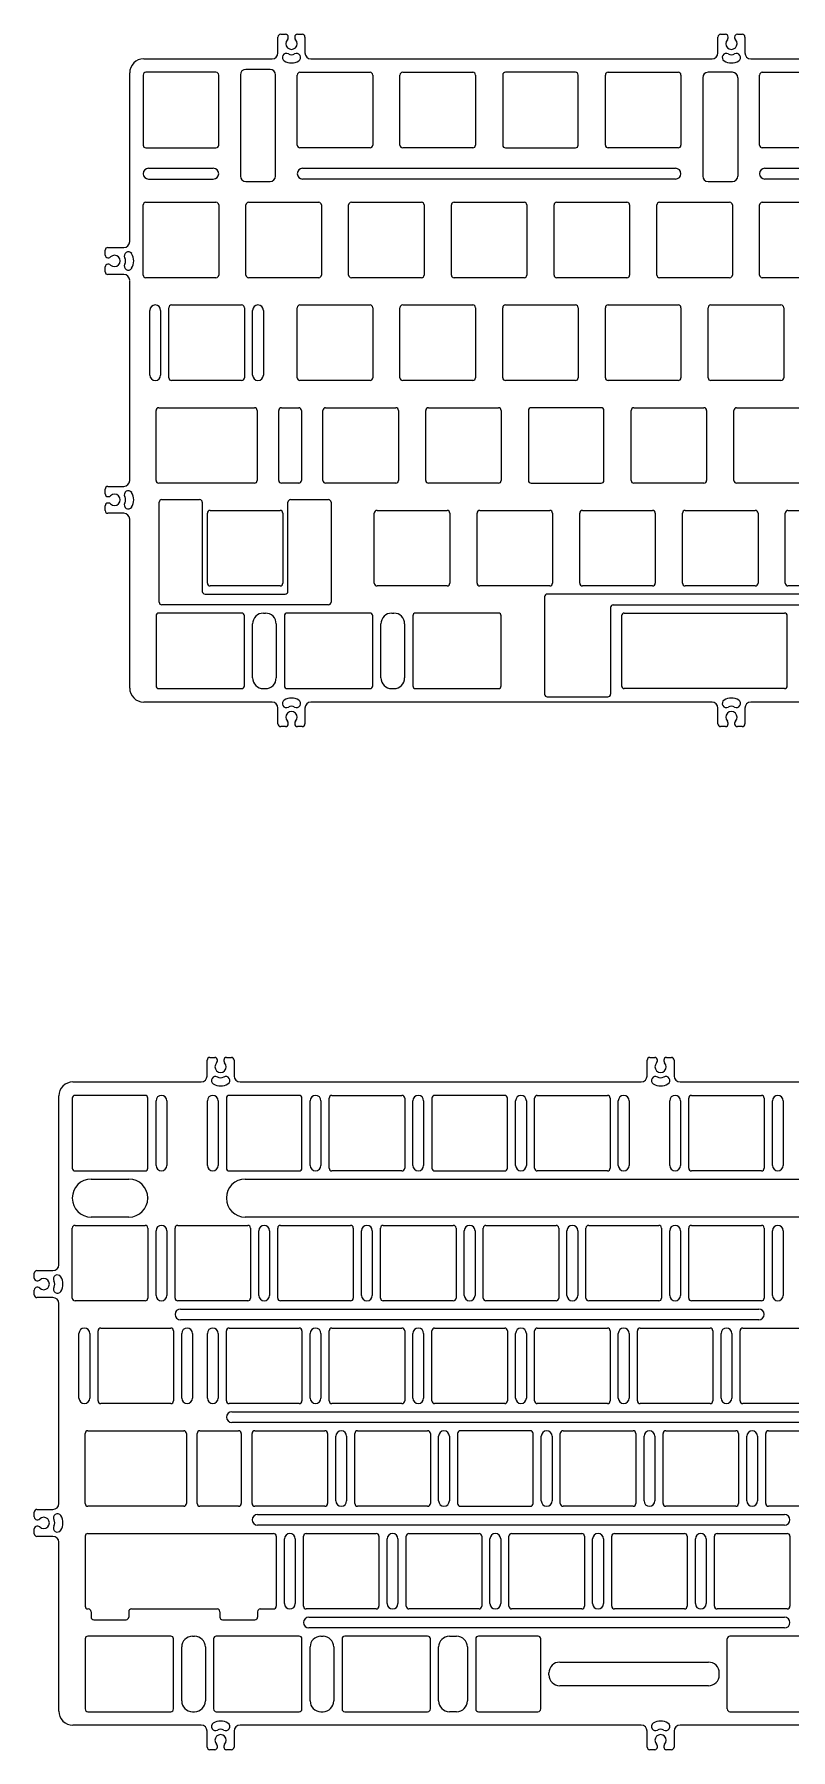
# Model space of a CAD drawing. Header units: millimetres. Extents: x 11762 to 12430, y -85 to 233.
# Drawn here: x 11761.9 to 11902.2, y -85.2 to 232.9 of the extents above; entities that cross this region are included whole.
import ezdxf

# ---------------------------------------------------------------- set-up
doc = ezdxf.new("R2010")
doc.units = ezdxf.units.MM
doc.layers.add('标注', color=3, linetype='Continuous', lineweight=9)

# ---------------------------------------------------------------- blocks, each defined once
blk = doc.blocks.new('zsjrkk')
at = {"color": 7}
for p, q in [((45276.96, -5379.82), (45311.39, -5379.82)), ((45276.46, -5380.32), (45276.46, -5393.32)), ((45311.89, -5380.32), (45311.89, -5393.32)), ((45276.96, -5393.82), (45277.05, -5393.82)), ((45277.55, -5394.32), (45277.55, -5395.32)), ((45284.55, -5394.32), (45284.55, -5395.32)), ((45285.05, -5393.82), (45300.93, -5393.82)), ((45301.43, -5394.32), (45301.43, -5395.32)), ((45308.43, -5394.32), (45308.43, -5395.32)), ((45308.93, -5393.82), (45311.39, -5393.82)), ((45278.05, -5395.82), (45284.05, -5395.82)), ((45301.93, -5395.82), (45307.93, -5395.82))]:
    blk.add_line(p, q, dxfattribs=at)
for centre, start, end in [((45276.96, -5380.32), 90, 180), ((45311.39, -5380.32), 0, 90), ((45276.96, -5393.32), 180, 270), ((45277.05, -5394.32), 0, 90), ((45278.05, -5395.32), 180, 270), ((45284.05, -5395.32), 270, 0), ((45285.05, -5394.32), 90, 180), ((45300.93, -5394.32), 0, 90), ((45301.93, -5395.32), 180, 270), ((45307.93, -5395.32), 270, 0), ((45308.93, -5394.32), 90, 180), ((45311.39, -5393.32), 270, 0)]:
    blk.add_arc(centre, 0.5, start, end, dxfattribs=at)

msp = doc.modelspace()

# ---------------------------------------------------------------- linework, layer by layer
at = {"color": 7, "linetype": 'Continuous'}
for p, q in [((11807.09, 229.47), (11807.09, 232.42)), ((11807.59, 232.92), (11808.49, 232.92)), ((11808.99, 232.26), (11808.99, 232.42)), ((11810.19, 232.42), (11810.19, 232.26)), ((11810.69, 232.92), (11811.59, 232.92)), ((11812.09, 232.42), (11812.09, 229.47)), ((11888.67, 229.47), (11888.67, 232.42)), ((11889.17, 232.92), (11890.07, 232.92)), ((11890.57, 232.26), (11890.57, 232.42)), ((11891.77, 232.42), (11891.77, 232.26)), ((11892.27, 232.92), (11893.17, 232.92)), ((11893.67, 232.42), (11893.67, 229.47)), ((11782.19, 228.37), (11805.99, 228.37)), ((11813.19, 228.37), (11887.57, 228.37)), ((11894.77, 228.37), (11969.15, 228.37)), ((11779.59, 194.46), (11779.59, 225.77)), ((11782.09, 225.37), (11782.09, 212.37)), ((11795.59, 225.87), (11782.59, 225.87)), ((11796.09, 212.37), (11796.09, 225.37)), ((11810.66, 212.37), (11810.66, 225.37)), ((11811.16, 225.87), (11824.16, 225.87)), ((11824.66, 225.37), (11824.66, 212.37)), ((11829.71, 212.37), (11829.71, 225.37)), ((11830.21, 225.87), (11843.21, 225.87)), ((11843.71, 225.37), (11843.71, 212.37)), ((11848.76, 225.37), (11848.76, 212.37)), ((11862.26, 225.87), (11849.26, 225.87)), ((11862.76, 212.37), (11862.76, 225.37)), ((11867.81, 212.37), (11867.81, 225.37)), ((11868.31, 225.87), (11881.31, 225.87)), ((11881.81, 225.37), (11881.81, 212.37)), ((11896.39, 212.37), (11896.39, 225.37)), ((11896.89, 225.87), (11909.89, 225.87)), ((11782.59, 211.87), (11795.59, 211.87)), ((11824.16, 211.87), (11811.16, 211.87)), ((11843.21, 211.87), (11830.21, 211.87)), ((11849.26, 211.87), (11862.26, 211.87)), ((11881.31, 211.87), (11868.31, 211.87)), ((11909.89, 211.87), (11896.89, 211.87)), ((11782.09, 188.27), (11782.09, 201.27)), ((11782.59, 201.77), (11795.59, 201.77)), ((11796.09, 201.27), (11796.09, 188.27)), ((11801.14, 188.27), (11801.14, 201.27)), ((11801.64, 201.77), (11814.64, 201.77)), ((11815.14, 201.27), (11815.14, 188.27)), ((11820.19, 188.27), (11820.19, 201.27)), ((11820.69, 201.77), (11833.69, 201.77)), ((11834.19, 201.27), (11834.19, 188.27)), ((11839.24, 188.27), (11839.24, 201.27)), ((11839.74, 201.77), (11852.74, 201.77)), ((11853.24, 201.27), (11853.24, 188.27)), ((11858.29, 188.27), (11858.29, 201.27)), ((11858.79, 201.77), (11871.79, 201.77)), ((11872.29, 201.27), (11872.29, 188.27)), ((11877.34, 188.27), (11877.34, 201.27)), ((11877.84, 201.77), (11890.84, 201.77)), ((11891.34, 201.27), (11891.34, 188.27)), ((11896.39, 188.27), (11896.39, 201.27)), ((11896.89, 201.77), (11909.89, 201.77)), ((11775.04, 191.98), (11775.04, 192.88)), ((11775.54, 193.38), (11778.49, 193.38)), ((11775.54, 191.48), (11775.7, 191.48)), ((11775.04, 188.88), (11775.04, 189.78)), ((11775.7, 190.28), (11775.54, 190.28)), ((11778.49, 188.38), (11775.54, 188.38)), ((11795.59, 187.77), (11782.59, 187.77)), ((11814.64, 187.77), (11801.64, 187.77)), ((11833.69, 187.77), (11820.69, 187.77)), ((11852.74, 187.77), (11839.74, 187.77)), ((11871.79, 187.77), (11858.79, 187.77)), ((11890.84, 187.77), (11877.84, 187.77)), ((11909.89, 187.77), (11896.89, 187.77)), ((11779.59, 150.16), (11779.59, 187.29)), ((11786.85, 169.22), (11786.85, 182.22)), ((11787.35, 182.72), (11800.35, 182.72)), ((11800.85, 182.22), (11800.85, 169.22)), ((11810.66, 169.22), (11810.66, 182.22)), ((11811.16, 182.72), (11824.16, 182.72)), ((11824.66, 182.22), (11824.66, 169.22)), ((11829.71, 169.22), (11829.71, 182.22)), ((11830.21, 182.72), (11843.21, 182.72)), ((11843.71, 182.22), (11843.71, 169.22)), ((11848.76, 169.22), (11848.76, 182.22)), ((11849.26, 182.72), (11862.26, 182.72)), ((11862.76, 182.22), (11862.76, 169.22)), ((11867.81, 169.22), (11867.81, 182.22)), ((11868.31, 182.72), (11881.31, 182.72)), ((11881.81, 182.22), (11881.81, 169.22)), ((11886.86, 169.22), (11886.86, 182.22)), ((11887.36, 182.72), (11900.36, 182.72)), ((11900.86, 182.22), (11900.86, 169.22)), ((11800.35, 168.72), (11787.35, 168.72)), ((11824.16, 168.72), (11811.16, 168.72)), ((11843.21, 168.72), (11830.21, 168.72)), ((11862.26, 168.72), (11849.26, 168.72)), ((11881.31, 168.72), (11868.31, 168.72)), ((11900.36, 168.72), (11887.36, 168.72)), ((11784.47, 150.17), (11784.47, 163.17)), ((11784.97, 163.67), (11802.73, 163.67)), ((11803.23, 163.17), (11803.23, 150.17)), ((11807.23, 150.17), (11807.23, 163.17)), ((11807.73, 163.67), (11810.93, 163.67)), ((11811.43, 163.17), (11811.43, 150.17)), ((11815.43, 150.17), (11815.43, 163.17)), ((11815.93, 163.67), (11828.93, 163.67)), ((11829.43, 163.17), (11829.43, 150.17)), ((11834.48, 150.17), (11834.48, 163.17)), ((11834.98, 163.67), (11847.98, 163.67)), ((11848.48, 163.17), (11848.48, 150.17)), ((11853.53, 163.17), (11853.53, 150.17)), ((11867.03, 163.67), (11854.03, 163.67)), ((11867.53, 150.17), (11867.53, 163.17)), ((11872.58, 150.17), (11872.58, 163.17)), ((11873.08, 163.67), (11886.08, 163.67)), ((11886.58, 163.17), (11886.58, 150.17)), ((11891.63, 150.17), (11891.63, 163.17)), ((11892.13, 163.67), (11905.13, 163.67)), ((11802.73, 149.67), (11784.97, 149.67)), ((11810.93, 149.67), (11807.73, 149.67)), ((11828.93, 149.67), (11815.93, 149.67)), ((11847.98, 149.67), (11834.98, 149.67)), ((11854.03, 149.67), (11867.03, 149.67)), ((11886.08, 149.67), (11873.08, 149.67)), ((11905.13, 149.67), (11892.13, 149.67)), ((11775.04, 147.68), (11775.04, 148.58)), ((11775.54, 149.08), (11778.49, 149.08)), ((11775.54, 147.18), (11775.7, 147.18)), ((11775.04, 144.58), (11775.04, 145.48)), ((11775.7, 145.98), (11775.54, 145.98)), ((11778.49, 144.08), (11775.54, 144.08)), ((11824.95, 131.12), (11824.95, 144.12)), ((11825.45, 144.62), (11838.45, 144.62)), ((11838.95, 144.12), (11838.95, 131.12)), ((11844, 131.12), (11844, 144.12)), ((11844.5, 144.62), (11857.5, 144.62)), ((11858, 144.12), (11858, 131.12)), ((11863.05, 131.12), (11863.05, 144.12)), ((11863.55, 144.62), (11876.55, 144.62)), ((11877.05, 144.12), (11877.05, 131.12)), ((11882.1, 131.12), (11882.1, 144.12)), ((11882.6, 144.62), (11895.6, 144.62)), ((11896.1, 144.12), (11896.1, 131.12)), ((11901.15, 131.12), (11901.15, 144.12)), ((11901.65, 144.62), (11914.65, 144.62)), ((11779.59, 111.67), (11779.59, 142.99)), ((11838.45, 130.62), (11825.45, 130.62)), ((11857.5, 130.62), (11844.5, 130.62)), ((11876.55, 130.62), (11863.55, 130.62)), ((11895.6, 130.62), (11882.6, 130.62)), ((11914.65, 130.62), (11901.65, 130.62)), ((11784.47, 125.07), (11784.47, 112.07)), ((11800.35, 125.57), (11784.97, 125.57)), ((11800.85, 112.07), (11800.85, 125.07)), ((11808.28, 125.07), (11808.28, 112.07)), ((11824.16, 125.57), (11808.78, 125.57)), ((11824.66, 112.07), (11824.66, 125.07)), ((11832.09, 125.07), (11832.09, 112.07)), ((11847.98, 125.57), (11832.59, 125.57)), ((11848.48, 112.07), (11848.48, 125.07)), ((11784.97, 111.57), (11800.35, 111.57)), ((11808.78, 111.57), (11824.16, 111.57)), ((11832.59, 111.57), (11847.98, 111.57)), ((11805.99, 109.07), (11782.19, 109.07)), ((11887.57, 109.07), (11813.19, 109.07)), ((11969.15, 109.07), (11894.77, 109.07)), ((11807.09, 105.02), (11807.09, 107.97)), ((11808.99, 105.02), (11808.99, 105.18)), ((11810.19, 105.18), (11810.19, 105.02)), ((11812.09, 107.97), (11812.09, 105.02)), ((11888.67, 105.02), (11888.67, 107.97)), ((11890.57, 105.02), (11890.57, 105.18)), ((11891.77, 105.18), (11891.77, 105.02)), ((11893.67, 107.97), (11893.67, 105.02)), ((11808.49, 104.52), (11807.59, 104.52)), ((11811.59, 104.52), (11810.69, 104.52)), ((11890.07, 104.52), (11889.17, 104.52)), ((11893.17, 104.52), (11892.27, 104.52)), ((11793.95, 39.72), (11793.95, 42.67)), ((11794.45, 43.17), (11795.35, 43.17)), ((11795.85, 42.51), (11795.85, 42.67)), ((11797.05, 42.67), (11797.05, 42.51)), ((11797.55, 43.17), (11798.45, 43.17)), ((11798.95, 42.67), (11798.95, 39.72)), ((11875.54, 39.72), (11875.54, 42.67)), ((11876.04, 43.17), (11876.94, 43.17)), ((11877.44, 42.51), (11877.44, 42.67)), ((11878.64, 42.67), (11878.64, 42.51)), ((11879.14, 43.17), (11880.04, 43.17)), ((11880.54, 42.67), (11880.54, 39.72)), ((11769.05, 38.62), (11792.85, 38.62)), ((11800.05, 38.62), (11874.44, 38.62)), ((11881.64, 38.62), (11956.02, 38.62)), ((11766.45, 4.71), (11766.45, 36.02)), ((11768.95, 35.62), (11768.95, 22.62)), ((11782.45, 36.12), (11769.45, 36.12)), ((11782.95, 22.62), (11782.95, 35.62)), ((11797.53, 35.62), (11797.53, 22.62)), ((11811.03, 36.12), (11798.03, 36.12)), ((11811.53, 22.62), (11811.53, 35.62)), ((11816.58, 22.62), (11816.58, 35.62)), ((11817.08, 36.12), (11830.08, 36.12)), ((11830.58, 35.62), (11830.58, 22.62)), ((11835.63, 35.62), (11835.63, 22.62)), ((11849.13, 36.12), (11836.13, 36.12)), ((11849.63, 22.62), (11849.63, 35.62)), ((11854.68, 22.62), (11854.68, 35.62)), ((11855.18, 36.12), (11868.18, 36.12)), ((11868.68, 35.62), (11868.68, 22.62)), ((11883.25, 22.62), (11883.25, 35.62)), ((11883.75, 36.12), (11896.75, 36.12)), ((11897.25, 35.62), (11897.25, 22.62)), ((11769.45, 22.12), (11782.45, 22.12)), ((11798.03, 22.12), (11811.03, 22.12)), ((11830.08, 22.12), (11817.08, 22.12)), ((11836.13, 22.12), (11849.13, 22.12)), ((11868.18, 22.12), (11855.18, 22.12)), ((11896.75, 22.12), (11883.75, 22.12)), ((11768.95, -1.48), (11768.95, 11.52)), ((11769.45, 12.02), (11782.45, 12.02)), ((11782.95, 11.52), (11782.95, -1.48)), ((11788, -1.48), (11788, 11.52)), ((11788.5, 12.02), (11801.5, 12.02)), ((11802, 11.52), (11802, -1.48)), ((11807.05, -1.48), (11807.05, 11.52)), ((11807.55, 12.02), (11820.55, 12.02)), ((11821.05, 11.52), (11821.05, -1.48)), ((11826.1, -1.48), (11826.1, 11.52)), ((11826.6, 12.02), (11839.6, 12.02)), ((11840.1, 11.52), (11840.1, -1.48)), ((11845.15, -1.48), (11845.15, 11.52)), ((11845.65, 12.02), (11858.65, 12.02)), ((11859.15, 11.52), (11859.15, -1.48)), ((11864.2, -1.48), (11864.2, 11.52)), ((11864.7, 12.02), (11877.7, 12.02)), ((11878.2, 11.52), (11878.2, -1.48)), ((11883.25, -1.48), (11883.25, 11.52)), ((11883.75, 12.02), (11896.75, 12.02)), ((11897.25, 11.52), (11897.25, -1.48)), ((11762.4, 3.63), (11765.35, 3.63)), ((11761.9, 2.23), (11761.9, 3.13)), ((11761.9, -0.87), (11761.9, 0.03)), ((11762.4, 1.73), (11762.56, 1.73)), ((11762.56, 0.53), (11762.4, 0.53)), ((11765.35, -1.37), (11762.4, -1.37)), ((11766.45, -39.59), (11766.45, -2.46)), ((11782.45, -1.98), (11769.45, -1.98)), ((11801.5, -1.98), (11788.5, -1.98)), ((11820.55, -1.98), (11807.55, -1.98)), ((11839.6, -1.98), (11826.6, -1.98)), ((11858.65, -1.98), (11845.65, -1.98)), ((11877.7, -1.98), (11864.7, -1.98)), ((11896.75, -1.98), (11883.75, -1.98)), ((11773.72, -20.53), (11773.72, -7.53)), ((11774.22, -7.03), (11787.22, -7.03)), ((11787.72, -7.53), (11787.72, -20.53)), ((11797.53, -20.53), (11797.53, -7.53)), ((11798.03, -7.03), (11811.03, -7.03)), ((11811.53, -7.53), (11811.53, -20.53)), ((11816.58, -20.53), (11816.58, -7.53)), ((11817.08, -7.03), (11830.08, -7.03)), ((11830.58, -7.53), (11830.58, -20.53)), ((11835.63, -20.53), (11835.63, -7.53)), ((11836.13, -7.03), (11849.13, -7.03)), ((11849.63, -7.53), (11849.63, -20.53)), ((11854.68, -20.53), (11854.68, -7.53)), ((11855.18, -7.03), (11868.18, -7.03)), ((11868.68, -7.53), (11868.68, -20.53)), ((11873.73, -20.53), (11873.73, -7.53)), ((11874.23, -7.03), (11887.23, -7.03)), ((11887.73, -7.53), (11887.73, -20.53)), ((11892.78, -20.53), (11892.78, -7.53)), ((11893.28, -7.03), (11906.28, -7.03)), ((11787.22, -21.03), (11774.22, -21.03)), ((11811.03, -21.03), (11798.03, -21.03)), ((11830.08, -21.03), (11817.08, -21.03)), ((11849.13, -21.03), (11836.13, -21.03)), ((11868.18, -21.03), (11855.18, -21.03)), ((11887.23, -21.03), (11874.23, -21.03)), ((11906.28, -21.03), (11893.28, -21.03)), ((11771.34, -39.58), (11771.34, -26.58)), ((11771.84, -26.08), (11789.6, -26.08)), ((11790.1, -26.58), (11790.1, -39.58)), ((11792.1, -39.58), (11792.1, -26.58)), ((11792.6, -26.08), (11799.79, -26.08)), ((11800.29, -26.58), (11800.29, -39.58)), ((11802.29, -39.58), (11802.29, -26.58)), ((11802.79, -26.08), (11815.79, -26.08)), ((11816.29, -26.58), (11816.29, -39.58)), ((11821.34, -39.58), (11821.34, -26.58)), ((11821.84, -26.08), (11834.84, -26.08)), ((11835.34, -26.58), (11835.34, -39.58)), ((11840.39, -26.58), (11840.39, -39.58)), ((11853.89, -26.08), (11840.89, -26.08)), ((11854.39, -39.58), (11854.39, -26.58)), ((11859.44, -39.58), (11859.44, -26.58)), ((11859.94, -26.08), (11872.94, -26.08)), ((11873.44, -26.58), (11873.44, -39.58)), ((11878.49, -39.58), (11878.49, -26.58)), ((11878.99, -26.08), (11891.99, -26.08)), ((11892.49, -26.58), (11892.49, -39.58)), ((11897.54, -39.58), (11897.54, -26.58)), ((11898.04, -26.08), (11911.04, -26.08)), ((11761.9, -42.07), (11761.9, -41.17)), ((11762.4, -40.67), (11765.35, -40.67)), ((11789.6, -40.08), (11771.84, -40.08)), ((11799.79, -40.08), (11792.6, -40.08)), ((11815.79, -40.08), (11802.79, -40.08)), ((11834.84, -40.08), (11821.84, -40.08)), ((11840.89, -40.08), (11853.89, -40.08)), ((11872.94, -40.08), (11859.94, -40.08)), ((11891.99, -40.08), (11878.99, -40.08)), ((11911.04, -40.08), (11898.04, -40.08)), ((11761.9, -45.17), (11761.9, -44.27)), ((11762.4, -42.57), (11762.56, -42.57)), ((11762.56, -43.77), (11762.4, -43.77)), ((11765.35, -45.67), (11762.4, -45.67)), ((11766.45, -78.08), (11766.45, -46.76)), ((11811.82, -58.63), (11811.82, -45.63)), ((11812.32, -45.13), (11825.32, -45.13)), ((11825.82, -45.63), (11825.82, -58.63)), ((11830.87, -58.63), (11830.87, -45.63)), ((11831.37, -45.13), (11844.37, -45.13)), ((11844.87, -45.63), (11844.87, -58.63)), ((11849.92, -58.63), (11849.92, -45.63)), ((11850.42, -45.13), (11863.42, -45.13)), ((11863.92, -45.63), (11863.92, -58.63)), ((11868.97, -58.63), (11868.97, -45.63)), ((11869.47, -45.13), (11882.47, -45.13)), ((11882.97, -45.63), (11882.97, -58.63)), ((11888.02, -58.63), (11888.02, -45.63)), ((11888.52, -45.13), (11901.52, -45.13)), ((11902.02, -45.63), (11902.02, -58.63)), ((11825.32, -59.13), (11812.32, -59.13)), ((11844.37, -59.13), (11831.37, -59.13)), ((11863.42, -59.13), (11850.42, -59.13)), ((11882.47, -59.13), (11869.47, -59.13)), ((11901.52, -59.13), (11888.52, -59.13)), ((11771.34, -64.68), (11771.34, -77.68)), ((11787.22, -64.18), (11771.84, -64.18)), ((11787.72, -77.68), (11787.72, -64.68)), ((11795.15, -64.68), (11795.15, -77.68)), ((11811.03, -64.18), (11795.65, -64.18)), ((11811.53, -77.68), (11811.53, -64.68)), ((11818.96, -64.68), (11818.96, -77.68)), ((11834.84, -64.18), (11819.46, -64.18)), ((11835.34, -77.68), (11835.34, -64.68)), ((11843.75, -64.68), (11843.75, -77.68)), ((11855.31, -64.18), (11844.24, -64.18)), ((11855.8, -77.68), (11855.81, -64.68)), ((11915.8, -64.18), (11890.9, -64.18)), ((11771.84, -78.18), (11787.22, -78.18)), ((11795.65, -78.18), (11811.03, -78.18)), ((11819.46, -78.18), (11834.84, -78.18)), ((11844.25, -78.18), (11855.3, -78.18)), ((11890.9, -78.18), (11915.8, -78.18)), ((11792.85, -80.68), (11769.05, -80.68)), ((11793.95, -84.73), (11793.95, -81.78)), ((11798.95, -81.78), (11798.95, -84.73)), ((11874.44, -80.68), (11800.05, -80.68)), ((11875.54, -84.73), (11875.54, -81.78)), ((11880.54, -81.78), (11880.54, -84.73)), ((11956.02, -80.68), (11881.64, -80.68)), ((11795.35, -85.23), (11794.45, -85.23)), ((11795.85, -84.73), (11795.85, -84.57)), ((11797.05, -84.57), (11797.05, -84.73)), ((11798.45, -85.23), (11797.55, -85.23)), ((11876.94, -85.23), (11876.04, -85.23)), ((11877.44, -84.73), (11877.44, -84.57)), ((11878.64, -84.57), (11878.64, -84.73)), ((11880.04, -85.23), (11879.14, -85.23))]:
    msp.add_line(p, q, dxfattribs=at)
at = {"color": 240, "true_color": 0xed1f24}
for p, q in [((11805.64, 226.41), (11801.12, 226.41)), ((11800.12, 225.41), (11800.12, 206.61)), ((11806.64, 206.61), (11806.64, 225.41)), ((11885.84, 224.87), (11885.84, 206.61)), ((11891.36, 225.87), (11886.84, 225.87)), ((11892.36, 224.87), (11892.36, 206.61)), ((11783.09, 208.07), (11795.09, 208.07)), ((11811.66, 208.07), (11880.81, 208.07)), ((11897.39, 208.07), (11966.54, 208.07)), ((11783.09, 206.07), (11795.09, 206.07)), ((11801.12, 205.61), (11805.64, 205.61)), ((11880.81, 206.07), (11811.66, 206.07)), ((11886.84, 205.61), (11891.36, 205.61)), ((11966.54, 206.07), (11897.39, 206.07))]:
    msp.add_line(p, q, dxfattribs=at)
at = {"color": 2, "linetype": 'Continuous'}
for p, q in [((11783.33, 169.72), (11783.33, 181.72)), ((11785.33, 181.72), (11785.33, 169.72)), ((11802.38, 169.72), (11802.38, 181.72)), ((11804.38, 181.72), (11804.38, 169.72)), ((11784.48, 23.12), (11784.48, 35.12)), ((11786.48, 35.12), (11786.48, 23.12)), ((11794, 23.12), (11794, 35.12)), ((11796, 35.12), (11796, 23.12)), ((11813.05, 23.12), (11813.05, 35.12)), ((11815.05, 35.12), (11815.05, 23.12)), ((11832.1, 23.12), (11832.1, 35.12)), ((11834.1, 35.12), (11834.1, 23.12)), ((11851.15, 23.12), (11851.15, 35.12)), ((11853.15, 35.12), (11853.15, 23.12)), ((11870.2, 23.12), (11870.2, 35.12)), ((11872.2, 35.12), (11872.2, 23.12)), ((11879.73, 23.12), (11879.73, 35.12)), ((11881.73, 35.12), (11881.73, 23.12)), ((11898.78, 23.12), (11898.78, 35.12)), ((11900.78, 35.12), (11900.78, 23.12)), ((11784.48, -0.98), (11784.48, 11.02)), ((11786.48, 11.02), (11786.48, -0.98)), ((11803.53, -0.98), (11803.53, 11.02)), ((11805.53, 11.02), (11805.53, -0.98)), ((11822.58, -0.98), (11822.58, 11.02)), ((11824.58, 11.02), (11824.58, -0.98)), ((11841.63, -0.98), (11841.63, 11.02)), ((11843.63, 11.02), (11843.63, -0.98)), ((11860.68, -0.98), (11860.68, 11.02)), ((11862.68, 11.02), (11862.68, -0.98)), ((11879.73, -0.98), (11879.73, 11.02)), ((11881.73, 11.02), (11881.73, -0.98)), ((11898.78, -0.98), (11898.78, 11.02)), ((11900.78, 11.02), (11900.78, -0.98)), ((11789, -3.5), (11896.25, -3.5)), ((11896.25, -5.5), (11789, -5.5)), ((11770.19, -20.03), (11770.19, -8.03)), ((11772.19, -8.03), (11772.19, -20.03)), ((11789.24, -20.03), (11789.24, -8.03)), ((11791.24, -8.03), (11791.24, -20.03)), ((11794, -20.03), (11794, -8.03)), ((11796, -8.03), (11796, -20.03)), ((11813.05, -20.03), (11813.05, -8.03)), ((11815.05, -8.03), (11815.05, -20.03)), ((11832.1, -20.03), (11832.1, -8.03)), ((11834.1, -8.03), (11834.1, -20.03)), ((11851.15, -20.03), (11851.15, -8.03)), ((11853.15, -8.03), (11853.15, -20.03)), ((11870.2, -20.03), (11870.2, -8.03)), ((11872.2, -8.03), (11872.2, -20.03)), ((11889.25, -20.03), (11889.25, -8.03)), ((11891.25, -8.03), (11891.25, -20.03)), ((11798.53, -22.55), (11905.78, -22.55)), ((11905.78, -24.55), (11798.53, -24.55)), ((11817.82, -39.08), (11817.82, -27.08)), ((11819.82, -27.08), (11819.82, -39.08)), ((11836.87, -39.08), (11836.87, -27.08)), ((11838.87, -27.08), (11838.87, -39.08)), ((11855.92, -39.08), (11855.92, -27.08)), ((11857.92, -27.08), (11857.92, -39.08)), ((11874.97, -39.08), (11874.97, -27.08)), ((11876.97, -27.08), (11876.97, -39.08)), ((11894.02, -39.08), (11894.02, -27.08)), ((11896.02, -27.08), (11896.02, -39.08)), ((11803.29, -41.6), (11901.02, -41.6)), ((11901.02, -43.6), (11803.29, -43.6)), ((11808.29, -58.13), (11808.29, -46.13)), ((11810.29, -46.13), (11810.29, -58.13)), ((11827.34, -58.13), (11827.34, -46.13)), ((11829.34, -46.13), (11829.34, -58.13)), ((11846.39, -58.13), (11846.39, -46.13)), ((11848.39, -46.13), (11848.39, -58.13)), ((11865.44, -58.13), (11865.44, -46.13)), ((11867.44, -46.13), (11867.44, -58.13)), ((11884.49, -58.13), (11884.49, -46.13)), ((11886.49, -46.13), (11886.49, -58.13)), ((11812.82, -60.65), (11901.02, -60.65)), ((11901.02, -62.65), (11812.82, -62.65))]:
    msp.add_line(p, q, dxfattribs=at)
at = {"color": 242, "linetype": 'Continuous', "lineweight": 25, "true_color": 0xcd2027}
for p, q in [((11785.56, 146.62), (11792.56, 146.62)), ((11809.43, 146.62), (11816.43, 146.62)), ((11785.06, 127.6), (11785.06, 146.12)), ((11793.06, 146.12), (11793.06, 129.6)), ((11793.99, 131.12), (11793.99, 144.12)), ((11794.49, 144.62), (11807.49, 144.62)), ((11807.99, 144.12), (11807.99, 131.12)), ((11808.93, 129.6), (11808.93, 146.12)), ((11816.93, 146.12), (11816.93, 127.6)), ((11807.49, 130.62), (11794.49, 130.62)), ((11793.56, 129.1), (11808.43, 129.1)), ((11983.15, 129.1), (11857.03, 129.1)), ((11816.43, 127.1), (11785.56, 127.1)), ((11869.26, 127.1), (11956, 127.1)), ((11870.81, 125.07), (11870.81, 112.07)), ((11901.53, 112.07), (11901.53, 125.07))]:
    msp.add_line(p, q, dxfattribs=at)
at = {"color": 242, "true_color": 0xcd2027}
for p, q in [((11856.53, 128.6), (11856.53, 110.55)), ((11868.76, 126.59), (11868.76, 110.55)), ((11871.31, 125.57), (11901.03, 125.57)), ((11901.03, 111.57), (11871.31, 111.57)), ((11857.03, 110.05), (11868.26, 110.05))]:
    msp.add_line(p, q, dxfattribs=at)
at = {"color": 7}
msp.add_line((11890.4, -77.68), (11890.4, -64.68), dxfattribs=at)
at = {"color": 7, "linetype": 'Continuous'}
for centre, radius, start, end in [((11807.59, 232.42), 0.5, 90, 180), ((11808.49, 232.42), 0.5, 360, 90), ((11808.49, 232.26), 0.5, 315.2111, 0), ((11810.69, 232.42), 0.5, 90, 180), ((11810.69, 232.26), 0.5, 180, 224.7937), ((11811.59, 232.42), 0.5, 0, 90), ((11889.17, 232.42), 0.5, 90, 180), ((11890.07, 232.42), 0.5, 360, 90), ((11890.07, 232.26), 0.5, 315.2111, 0), ((11892.27, 232.42), 0.5, 90, 180), ((11892.27, 232.26), 0.5, 180, 224.7937), ((11893.17, 232.42), 0.5, 0, 90), ((11805.99, 229.47), 1.1, 270, 0), ((11809.59, 231.17), 1.05, 135.2111, 44.7937), ((11813.19, 229.47), 1.1, 180, 270), ((11887.57, 229.47), 1.1, 270, 0), ((11891.17, 231.17), 1.05, 135.2111, 44.7937), ((11894.77, 229.47), 1.1, 180, 270), ((11782.19, 225.77), 2.6, 90, 180), ((11782.59, 225.37), 0.5, 90, 180), ((11795.59, 225.37), 0.5, 0, 90), ((11811.16, 225.37), 0.5, 90, 180), ((11824.16, 225.37), 0.5, 0, 90), ((11830.21, 225.37), 0.5, 90, 180), ((11843.21, 225.37), 0.5, 0, 90), ((11849.26, 225.37), 0.5, 90, 180), ((11862.26, 225.37), 0.5, 0, 90), ((11868.31, 225.37), 0.5, 90, 180), ((11881.31, 225.37), 0.5, 0, 90), ((11896.89, 225.37), 0.5, 90, 180), ((11782.59, 212.37), 0.5, 180, 270), ((11795.59, 212.37), 0.5, 270, 0), ((11811.16, 212.37), 0.5, 180, 270), ((11824.16, 212.37), 0.5, 270, 0), ((11830.21, 212.37), 0.5, 180, 270), ((11843.21, 212.37), 0.5, 270, 0), ((11849.26, 212.37), 0.5, 180, 270), ((11862.26, 212.37), 0.5, 270, 0), ((11868.31, 212.37), 0.5, 180, 270), ((11881.31, 212.37), 0.5, 270, 0), ((11896.89, 212.37), 0.5, 180, 270), ((11782.59, 201.27), 0.5, 90, 180), ((11795.59, 201.27), 0.5, 0, 90), ((11801.64, 201.27), 0.5, 90, 180), ((11814.64, 201.27), 0.5, 0, 90), ((11820.69, 201.27), 0.5, 90, 180), ((11833.69, 201.27), 0.5, 0, 90), ((11839.74, 201.27), 0.5, 90, 180), ((11852.74, 201.27), 0.5, 0, 90), ((11858.79, 201.27), 0.5, 90, 180), ((11871.79, 201.27), 0.5, 0, 90), ((11877.84, 201.27), 0.5, 90, 180), ((11890.84, 201.27), 0.5, 0, 90), ((11896.89, 201.27), 0.5, 90, 180), ((11778.49, 194.48), 1.1, 270, 359.2084), ((11775.54, 192.88), 0.5, 90, 180), ((11775.54, 191.98), 0.5, 180, 270), ((11775.7, 191.98), 0.5, 270, 314.7937), ((11776.79, 190.88), 1.05, 225.2111, 134.7937), ((11775.54, 189.78), 0.5, 90, 180), ((11775.54, 188.88), 0.5, 180, 270), ((11775.7, 189.78), 0.5, 45.2111, 90), ((11778.49, 187.28), 1.1, 0.7916, 90), ((11782.59, 188.27), 0.5, 180, 270), ((11795.59, 188.27), 0.5, 270, 0), ((11801.64, 188.27), 0.5, 180, 270), ((11814.64, 188.27), 0.5, 270, 0), ((11820.69, 188.27), 0.5, 180, 270), ((11833.69, 188.27), 0.5, 270, 0), ((11839.74, 188.27), 0.5, 180, 270), ((11852.74, 188.27), 0.5, 270, 360), ((11858.79, 188.27), 0.5, 180, 270), ((11871.79, 188.27), 0.5, 270, 0), ((11877.84, 188.27), 0.5, 180, 270), ((11890.84, 188.27), 0.5, 270, 0), ((11896.89, 188.27), 0.5, 180, 270), ((11787.35, 182.22), 0.5, 90, 180), ((11800.35, 182.22), 0.5, 0, 90), ((11811.16, 182.22), 0.5, 90, 180), ((11824.16, 182.22), 0.5, 0, 90), ((11830.21, 182.22), 0.5, 90, 180), ((11843.21, 182.22), 0.5, 0, 90), ((11849.26, 182.22), 0.5, 90, 180), ((11862.26, 182.22), 0.5, 0, 90), ((11868.31, 182.22), 0.5, 90, 180), ((11881.31, 182.22), 0.5, 0, 90), ((11887.36, 182.22), 0.5, 90, 180), ((11900.36, 182.22), 0.5, 0, 90), ((11787.35, 169.22), 0.5, 180, 270), ((11800.35, 169.22), 0.5, 270, 0), ((11811.16, 169.22), 0.5, 180, 270), ((11824.16, 169.22), 0.5, 270, 0), ((11830.21, 169.22), 0.5, 180, 270), ((11843.21, 169.22), 0.5, 270, 0), ((11849.26, 169.22), 0.5, 180, 270), ((11862.26, 169.22), 0.5, 270, 0), ((11868.31, 169.22), 0.5, 180, 270), ((11881.31, 169.22), 0.5, 270, 360), ((11887.36, 169.22), 0.5, 180, 270), ((11900.36, 169.22), 0.5, 270, 360), ((11784.97, 163.17), 0.5, 90, 180), ((11802.73, 163.17), 0.5, 0, 90), ((11807.73, 163.17), 0.5, 90, 180), ((11810.93, 163.17), 0.5, 0, 90), ((11815.93, 163.17), 0.5, 90, 180), ((11828.93, 163.17), 0.5, 0, 90), ((11834.98, 163.17), 0.5, 90, 180), ((11847.98, 163.17), 0.5, 0, 90), ((11854.03, 163.17), 0.5, 90, 180), ((11867.03, 163.17), 0.5, 0, 90), ((11873.08, 163.17), 0.5, 90, 180), ((11886.08, 163.17), 0.5, 0, 90), ((11892.13, 163.17), 0.5, 90, 180), ((11778.49, 150.18), 1.1, 270, 359.2084), ((11784.97, 150.17), 0.5, 180, 270), ((11802.73, 150.17), 0.5, 270, 0), ((11807.73, 150.17), 0.5, 180, 270), ((11810.93, 150.17), 0.5, 270, 0), ((11815.93, 150.17), 0.5, 180, 270), ((11828.93, 150.17), 0.5, 270, 0), ((11834.98, 150.17), 0.5, 180, 270), ((11847.98, 150.17), 0.5, 270, 360), ((11854.03, 150.17), 0.5, 180, 270), ((11867.03, 150.17), 0.5, 270, 0), ((11873.08, 150.17), 0.5, 180, 270), ((11886.08, 150.17), 0.5, 270, 0), ((11892.13, 150.17), 0.5, 180, 270), ((11775.54, 148.58), 0.5, 90, 180), ((11775.54, 147.68), 0.5, 180, 270), ((11775.7, 147.68), 0.5, 270, 314.7937), ((11776.79, 146.58), 1.05, 225.2111, 134.7937), ((11775.54, 145.48), 0.5, 90, 180), ((11775.54, 144.58), 0.5, 180, 270), ((11775.7, 145.48), 0.5, 45.2111, 90), ((11778.49, 142.98), 1.1, 0.7916, 90), ((11825.45, 144.12), 0.5, 90, 180), ((11838.45, 144.12), 0.5, 0, 90), ((11844.5, 144.12), 0.5, 90, 180), ((11857.5, 144.12), 0.5, 0, 90), ((11863.55, 144.12), 0.5, 90, 180), ((11876.55, 144.12), 0.5, 0, 90), ((11882.6, 144.12), 0.5, 90, 180), ((11895.6, 144.12), 0.5, 0, 90), ((11901.65, 144.12), 0.5, 90, 180), ((11825.45, 131.12), 0.5, 180, 270), ((11838.45, 131.12), 0.5, 270, 0), ((11844.5, 131.12), 0.5, 180, 270), ((11857.5, 131.12), 0.5, 270, 360), ((11863.55, 131.12), 0.5, 180, 270), ((11876.55, 131.12), 0.5, 270, 0), ((11882.6, 131.12), 0.5, 180, 270), ((11895.6, 131.12), 0.5, 270, 0), ((11901.65, 131.12), 0.5, 180, 270), ((11784.97, 125.07), 0.5, 90, 180), ((11800.35, 125.07), 0.5, 0, 90), ((11808.78, 125.07), 0.5, 90, 180), ((11824.16, 125.07), 0.5, 0, 90), ((11832.59, 125.07), 0.5, 90, 180), ((11847.98, 125.07), 0.5, 0, 90), ((11782.19, 111.67), 2.6, 180, 270), ((11784.97, 112.07), 0.5, 180, 270), ((11800.35, 112.07), 0.5, 270, 0), ((11808.78, 112.07), 0.5, 180, 270), ((11824.16, 112.07), 0.5, 270, 0), ((11832.59, 112.07), 0.5, 180, 270), ((11847.98, 112.07), 0.5, 270, 0), ((11805.99, 107.97), 1.1, 0, 90), ((11813.19, 107.97), 1.1, 90, 180), ((11887.57, 107.97), 1.1, 0, 90), ((11894.77, 107.97), 1.1, 90, 180), ((11807.59, 105.02), 0.5, 180, 270), ((11808.49, 105.02), 0.5, 270, 0), ((11809.59, 106.27), 1.05, 315.2111, 224.7937), ((11808.49, 105.18), 0.5, 360, 44.7937), ((11810.69, 105.18), 0.5, 135.2111, 180), ((11810.69, 105.02), 0.5, 180, 270), ((11811.59, 105.02), 0.5, 270, 0), ((11889.17, 105.02), 0.5, 180, 270), ((11890.07, 105.02), 0.5, 270, 0), ((11891.17, 106.27), 1.05, 315.2111, 224.7937), ((11890.07, 105.18), 0.5, 360, 44.7937), ((11892.27, 105.18), 0.5, 135.2111, 180), ((11892.27, 105.02), 0.5, 180, 270), ((11893.17, 105.02), 0.5, 270, 0), ((11794.45, 42.67), 0.5, 90, 180), ((11795.35, 42.67), 0.5, 360, 90), ((11796.45, 41.42), 1.05, 135.2111, 44.7937), ((11795.35, 42.51), 0.5, 315.2111, 0), ((11797.55, 42.67), 0.5, 90, 180), ((11797.55, 42.51), 0.5, 180, 224.7937), ((11798.45, 42.67), 0.5, 0, 90), ((11876.04, 42.67), 0.5, 90, 180), ((11876.94, 42.67), 0.5, 360, 90), ((11878.04, 41.42), 1.05, 135.2111, 44.7937), ((11876.94, 42.51), 0.5, 315.2111, 0), ((11879.14, 42.67), 0.5, 90, 180), ((11879.14, 42.51), 0.5, 180, 224.7937), ((11880.04, 42.67), 0.5, 0, 90), ((11769.05, 36.02), 2.6, 90, 180), ((11792.85, 39.72), 1.1, 270, 0), ((11800.05, 39.72), 1.1, 180, 270), ((11874.44, 39.72), 1.1, 270, 0), ((11881.64, 39.72), 1.1, 180, 270), ((11769.45, 35.62), 0.5, 90, 180), ((11782.45, 35.62), 0.5, 0, 90), ((11798.03, 35.62), 0.5, 90, 180), ((11811.03, 35.62), 0.5, 0, 90), ((11817.08, 35.62), 0.5, 90, 180), ((11830.08, 35.62), 0.5, 0, 90), ((11836.13, 35.62), 0.5, 90, 180), ((11849.13, 35.62), 0.5, 0, 90), ((11855.18, 35.62), 0.5, 90, 180), ((11868.18, 35.62), 0.5, 0, 90), ((11883.75, 35.62), 0.5, 90, 180), ((11896.75, 35.62), 0.5, 0, 90), ((11769.45, 22.62), 0.5, 180, 270), ((11782.45, 22.62), 0.5, 270, 0), ((11798.03, 22.62), 0.5, 180, 270), ((11811.03, 22.62), 0.5, 270, 0), ((11817.08, 22.62), 0.5, 180, 270), ((11830.08, 22.62), 0.5, 270, 0), ((11836.13, 22.62), 0.5, 180, 270), ((11849.13, 22.62), 0.5, 270, 0), ((11855.18, 22.62), 0.5, 180, 270), ((11868.18, 22.62), 0.5, 270, 0), ((11883.75, 22.62), 0.5, 180, 270), ((11896.75, 22.62), 0.5, 270, 0), ((11769.45, 11.52), 0.5, 90, 180), ((11782.45, 11.52), 0.5, 0, 90), ((11788.5, 11.52), 0.5, 90, 180), ((11801.5, 11.52), 0.5, 0, 90), ((11807.55, 11.52), 0.5, 90, 180), ((11820.55, 11.52), 0.5, 0, 90), ((11826.6, 11.52), 0.5, 90, 180), ((11839.6, 11.52), 0.5, 0, 90), ((11845.65, 11.52), 0.5, 90, 180), ((11858.65, 11.52), 0.5, 0, 90), ((11864.7, 11.52), 0.5, 90, 180), ((11877.7, 11.52), 0.5, 0, 90), ((11883.75, 11.52), 0.5, 90, 180), ((11896.75, 11.52), 0.5, 0, 90), ((11762.4, 3.13), 0.5, 90, 180), ((11765.35, 4.73), 1.1, 270, 359.2084), ((11762.4, 2.23), 0.5, 180, 270), ((11762.4, 0.03), 0.5, 90, 180), ((11762.56, 2.23), 0.5, 270, 314.7937), ((11762.56, 0.03), 0.5, 45.2111, 90), ((11763.65, 1.13), 1.05, 225.2111, 134.7937), ((11762.4, -0.87), 0.5, 180, 270), ((11765.35, -2.47), 1.1, 0.7916, 90), ((11769.45, -1.48), 0.5, 180, 270), ((11782.45, -1.48), 0.5, 270, 0), ((11788.5, -1.48), 0.5, 180, 270), ((11801.5, -1.48), 0.5, 270, 0), ((11807.55, -1.48), 0.5, 180, 270), ((11820.55, -1.48), 0.5, 270, 0), ((11826.6, -1.48), 0.5, 180, 270), ((11839.6, -1.48), 0.5, 270, 360), ((11845.65, -1.48), 0.5, 180, 270), ((11858.65, -1.48), 0.5, 270, 0), ((11864.7, -1.48), 0.5, 180, 270), ((11877.7, -1.48), 0.5, 270, 0), ((11883.75, -1.48), 0.5, 180, 270), ((11896.75, -1.48), 0.5, 270, 0), ((11774.22, -7.53), 0.5, 90, 180), ((11787.22, -7.53), 0.5, 0, 90), ((11798.03, -7.53), 0.5, 90, 180), ((11811.03, -7.53), 0.5, 0, 90), ((11817.08, -7.53), 0.5, 90, 180), ((11830.08, -7.53), 0.5, 0, 90), ((11836.13, -7.53), 0.5, 90, 180), ((11849.13, -7.53), 0.5, 0, 90), ((11855.18, -7.53), 0.5, 90, 180), ((11868.18, -7.53), 0.5, 0, 90), ((11874.23, -7.53), 0.5, 90, 180), ((11887.23, -7.53), 0.5, 0, 90), ((11893.28, -7.53), 0.5, 90, 180), ((11774.22, -20.53), 0.5, 180, 270), ((11787.22, -20.53), 0.5, 270, 0), ((11798.03, -20.53), 0.5, 180, 270), ((11811.03, -20.53), 0.5, 270, 0), ((11817.08, -20.53), 0.5, 180, 270), ((11830.08, -20.53), 0.5, 270, 0), ((11836.13, -20.53), 0.5, 180, 270), ((11849.13, -20.53), 0.5, 270, 0), ((11855.18, -20.53), 0.5, 180, 270), ((11868.18, -20.53), 0.5, 270, 360), ((11874.23, -20.53), 0.5, 180, 270), ((11887.23, -20.53), 0.5, 270, 360), ((11893.28, -20.53), 0.5, 180, 270), ((11771.84, -26.58), 0.5, 90, 180), ((11789.6, -26.58), 0.5, 0, 90), ((11792.6, -26.58), 0.5, 90, 180), ((11799.79, -26.58), 0.5, 0, 90), ((11802.79, -26.58), 0.5, 90, 180), ((11815.79, -26.58), 0.5, 0, 90), ((11821.84, -26.58), 0.5, 90, 180), ((11834.84, -26.58), 0.5, 0, 90), ((11840.89, -26.58), 0.5, 90, 180), ((11853.89, -26.58), 0.5, 0, 90), ((11859.94, -26.58), 0.5, 90, 180), ((11872.94, -26.58), 0.5, 0, 90), ((11878.99, -26.58), 0.5, 90, 180), ((11891.99, -26.58), 0.5, 0, 90), ((11898.04, -26.58), 0.5, 90, 180), ((11762.4, -41.17), 0.5, 90, 180), ((11765.35, -39.57), 1.1, 270, 359.2084), ((11771.84, -39.58), 0.5, 180, 270), ((11789.6, -39.58), 0.5, 270, 0), ((11792.6, -39.58), 0.5, 180, 270), ((11799.79, -39.58), 0.5, 270, 0), ((11802.79, -39.58), 0.5, 180, 270), ((11815.79, -39.58), 0.5, 270, 0), ((11821.84, -39.58), 0.5, 180, 270), ((11834.84, -39.58), 0.5, 270, 360), ((11840.89, -39.58), 0.5, 180, 270), ((11853.89, -39.58), 0.5, 270, 0), ((11859.94, -39.58), 0.5, 180, 270), ((11872.94, -39.58), 0.5, 270, 0), ((11878.99, -39.58), 0.5, 180, 270), ((11891.99, -39.58), 0.5, 270, 360), ((11898.04, -39.58), 0.5, 180, 270), ((11762.4, -42.07), 0.5, 180, 270), ((11762.4, -44.27), 0.5, 90, 180), ((11762.56, -42.07), 0.5, 270, 314.7937), ((11762.56, -44.27), 0.5, 45.2111, 90), ((11763.65, -43.17), 1.05, 225.2111, 134.7937), ((11762.4, -45.17), 0.5, 180, 270), ((11765.35, -46.77), 1.1, 0.7916, 90), ((11812.32, -45.63), 0.5, 90, 180), ((11825.32, -45.63), 0.5, 0, 90), ((11831.37, -45.63), 0.5, 90, 180), ((11844.37, -45.63), 0.5, 0, 90), ((11850.42, -45.63), 0.5, 90, 180), ((11863.42, -45.63), 0.5, 0, 90), ((11869.47, -45.63), 0.5, 90, 180), ((11882.47, -45.63), 0.5, 0, 90), ((11888.52, -45.63), 0.5, 90, 180), ((11901.52, -45.63), 0.5, 0, 90), ((11812.32, -58.63), 0.5, 180, 270), ((11825.32, -58.63), 0.5, 270, 0), ((11831.37, -58.63), 0.5, 180, 270), ((11844.37, -58.63), 0.5, 270, 360), ((11850.42, -58.63), 0.5, 180, 270), ((11863.42, -58.63), 0.5, 270, 0), ((11869.47, -58.63), 0.5, 180, 270), ((11882.47, -58.63), 0.5, 270, 0), ((11888.52, -58.63), 0.5, 180, 270), ((11901.52, -58.63), 0.5, 270, 0), ((11771.84, -64.68), 0.5, 90, 180), ((11787.22, -64.68), 0.5, 0, 90), ((11795.65, -64.68), 0.5, 90, 180), ((11811.03, -64.68), 0.5, 0, 90), ((11819.46, -64.68), 0.5, 90, 180), ((11834.84, -64.68), 0.5, 0, 90), ((11844.25, -64.68), 0.5, 90, 180), ((11855.31, -64.68), 0.5, 0, 90), ((11769.05, -78.08), 2.6, 180, 270), ((11771.84, -77.68), 0.5, 180, 270), ((11787.22, -77.68), 0.5, 270, 0), ((11795.65, -77.68), 0.5, 180, 270), ((11811.03, -77.68), 0.5, 270, 0), ((11819.46, -77.68), 0.5, 180, 270), ((11834.84, -77.68), 0.5, 270, 0), ((11844.25, -77.68), 0.5, 179.9862, 270), ((11855.3, -77.68), 0.5, 270, 0), ((11792.85, -81.78), 1.1, 0, 90), ((11796.45, -83.48), 1.05, 315.2111, 224.7937), ((11800.05, -81.78), 1.1, 90, 180), ((11874.44, -81.78), 1.1, 0, 90), ((11878.04, -83.48), 1.05, 315.2111, 224.7937), ((11881.64, -81.78), 1.1, 90, 180), ((11794.45, -84.73), 0.5, 180, 270), ((11795.35, -84.73), 0.5, 270, 0), ((11795.35, -84.57), 0.5, 360, 44.7937), ((11797.55, -84.57), 0.5, 135.2111, 180), ((11797.55, -84.73), 0.5, 180, 270), ((11798.45, -84.73), 0.5, 270, 0), ((11876.04, -84.73), 0.5, 180, 270), ((11876.94, -84.73), 0.5, 270, 0), ((11876.94, -84.57), 0.5, 360, 44.7937), ((11879.14, -84.57), 0.5, 135.2111, 180), ((11879.14, -84.73), 0.5, 180, 270), ((11880.04, -84.73), 0.5, 270, 0)]:
    msp.add_arc(centre, radius, start, end, dxfattribs=at)
at = {"color": 2, "linetype": 'Continuous'}
for centre, radius, start, end in [((11808.64, 228.63), 0.75, 60.6014, 236.798), ((11809.59, 230.22), 1.1, 238.0802, 301.9198), ((11810.54, 228.63), 0.75, 303.202, 119.3986), ((11890.22, 228.63), 0.75, 60.6014, 236.798), ((11891.17, 230.22), 1.1, 238.0802, 301.9198), ((11892.12, 228.63), 0.75, 303.202, 119.3986), ((11809.59, 230.22), 2.6, 238.4376, 301.5624), ((11891.17, 230.22), 2.6, 238.4376, 301.5624), ((11779.33, 191.83), 0.75, 33.202, 209.3986), ((11777.74, 190.88), 1.1, 328.0802, 31.9198), ((11777.74, 190.88), 2.6, 328.4376, 31.5624), ((11779.33, 189.93), 0.75, 150.6014, 326.798), ((11784.33, 181.72), 1, 0, 180), ((11803.38, 181.72), 1, 0, 180), ((11784.33, 169.72), 1, 180, 0), ((11803.38, 169.72), 1, 180, 0), ((11779.33, 147.53), 0.75, 33.202, 209.3986), ((11777.74, 146.58), 1.1, 328.0802, 31.9198), ((11777.74, 146.58), 2.6, 328.4376, 31.5624), ((11779.33, 145.63), 0.75, 150.6014, 326.798), ((11808.64, 108.81), 0.75, 123.202, 299.3986), ((11809.59, 107.22), 2.6, 58.4376, 121.5624), ((11809.59, 107.22), 1.1, 58.0802, 121.9198), ((11810.54, 108.81), 0.75, 240.6014, 56.798), ((11890.22, 108.81), 0.75, 123.202, 299.3986), ((11891.17, 107.22), 1.1, 58.0802, 121.9198), ((11892.12, 108.81), 0.75, 240.6014, 56.798), ((11795.5, 38.88), 0.75, 60.6014, 236.798), ((11796.45, 40.47), 2.6, 238.4376, 301.5624), ((11796.45, 40.47), 1.1, 238.0802, 301.9198), ((11797.4, 38.88), 0.75, 303.202, 119.3986), ((11877.09, 38.88), 0.75, 60.6014, 236.798), ((11878.04, 40.47), 2.6, 238.4376, 301.5624), ((11878.04, 40.47), 1.1, 238.0802, 301.9198), ((11878.99, 38.88), 0.75, 303.202, 119.3986), ((11785.48, 35.12), 1, 0, 180), ((11795, 35.12), 1, 0, 180), ((11814.05, 35.12), 1, 0, 180), ((11833.1, 35.12), 1, 0, 180), ((11852.15, 35.12), 1, 0, 180), ((11871.2, 35.12), 1, 0, 180), ((11880.73, 35.12), 1, 0, 180), ((11899.78, 35.12), 1, 0, 180), ((11785.48, 23.12), 1, 180, 0), ((11795, 23.12), 1, 180, 0), ((11814.05, 23.12), 1, 180, 0), ((11833.1, 23.12), 1, 180, 0), ((11852.15, 23.12), 1, 180, 0), ((11871.2, 23.12), 1, 180, 0), ((11880.73, 23.12), 1, 180, 0), ((11899.78, 23.12), 1, 180, 0), ((11785.48, 11.02), 1, 0, 180), ((11804.53, 11.02), 1, 0, 180), ((11823.58, 11.02), 1, 0, 180), ((11842.63, 11.02), 1, 0, 180), ((11861.68, 11.02), 1, 0, 180), ((11880.73, 11.02), 1, 0, 180), ((11899.78, 11.02), 1, 0, 180), ((11766.19, 2.08), 0.75, 33.202, 209.3986), ((11766.19, 0.18), 0.75, 150.6014, 326.798), ((11764.6, 1.13), 1.1, 328.0802, 31.9198), ((11764.6, 1.13), 2.6, 328.4376, 31.5624), ((11785.48, -0.98), 1, 180, 0), ((11804.53, -0.98), 1, 180, 0), ((11823.58, -0.98), 1, 180, 0), ((11842.63, -0.98), 1, 180, 0), ((11861.68, -0.98), 1, 180, 0), ((11880.73, -0.98), 1, 180, 0), ((11899.78, -0.98), 1, 180, 0), ((11789, -4.5), 1, 90, 270), ((11771.19, -8.03), 1, 0, 180), ((11790.24, -8.03), 1, 0, 180), ((11795, -8.03), 1, 0, 180), ((11814.05, -8.03), 1, 0, 180), ((11833.1, -8.03), 1, 0, 180), ((11852.15, -8.03), 1, 0, 180), ((11871.2, -8.03), 1, 0, 180), ((11890.25, -8.03), 1, 0, 180), ((11771.19, -20.03), 1, 180, 0), ((11790.24, -20.03), 1, 180, 0), ((11795, -20.03), 1, 180, 0), ((11814.05, -20.03), 1, 180, 0), ((11833.1, -20.03), 1, 180, 0), ((11852.15, -20.03), 1, 180, 0), ((11871.2, -20.03), 1, 180, 0), ((11890.25, -20.03), 1, 180, 0), ((11798.53, -23.55), 1, 90, 270), ((11818.82, -27.08), 1, 0, 180), ((11837.87, -27.08), 1, 0, 180), ((11856.92, -27.08), 1, 0, 180), ((11875.97, -27.08), 1, 0, 180), ((11895.02, -27.08), 1, 0, 180), ((11818.82, -39.08), 1, 180, 0), ((11837.87, -39.08), 1, 180, 0), ((11856.92, -39.08), 1, 180, 0), ((11875.97, -39.08), 1, 180, 0), ((11895.02, -39.08), 1, 180, 0), ((11766.19, -42.22), 0.75, 33.202, 209.3986), ((11766.19, -44.12), 0.75, 150.6014, 326.798), ((11764.6, -43.17), 1.1, 328.0802, 31.9198), ((11764.6, -43.17), 2.6, 328.4376, 31.5624), ((11803.29, -42.6), 1, 90, 270), ((11809.29, -46.13), 1, 0, 180), ((11828.34, -46.13), 1, 0, 180), ((11847.39, -46.13), 1, 0, 180), ((11866.44, -46.13), 1, 0, 180), ((11885.49, -46.13), 1, 0, 180), ((11809.29, -58.13), 1, 180, 0), ((11828.34, -58.13), 1, 180, 0), ((11847.39, -58.13), 1, 180, 0), ((11866.44, -58.13), 1, 180, 0), ((11885.49, -58.13), 1, 180, 0), ((11812.82, -61.65), 1, 90, 270), ((11795.5, -80.94), 0.75, 123.202, 299.3986), ((11796.45, -82.53), 2.6, 58.4376, 121.5624), ((11796.45, -82.53), 1.1, 58.0802, 121.9198), ((11797.4, -80.94), 0.75, 240.6014, 56.798), ((11877.09, -80.94), 0.75, 123.202, 299.3986), ((11878.04, -82.53), 2.6, 58.4376, 121.5624), ((11878.04, -82.53), 1.1, 58.0802, 121.9198), ((11878.99, -80.94), 0.75, 240.6014, 56.798)]:
    msp.add_arc(centre, radius, start, end, dxfattribs=at)
at = {"color": 240, "true_color": 0xed1f24}
for centre, start, end in [((11801.12, 225.41), 90, 180), ((11805.64, 225.41), 0, 90), ((11886.84, 224.87), 90, 180), ((11891.36, 224.87), 0, 90), ((11783.09, 207.07), 90, 270), ((11795.09, 207.07), 270, 90), ((11811.66, 207.07), 90, 270), ((11880.81, 207.07), 270, 90), ((11897.39, 207.07), 90, 270), ((11801.12, 206.61), 180, 270), ((11805.64, 206.61), 270, 0), ((11886.84, 206.61), 180, 270), ((11891.36, 206.61), 270, 0)]:
    msp.add_arc(centre, 1, start, end, dxfattribs=at)
at = {"color": 242, "linetype": 'Continuous', "lineweight": 25, "true_color": 0xcd2027}
for centre, start, end in [((11785.56, 146.12), 90, 180), ((11792.56, 146.12), 0, 90), ((11809.43, 146.12), 90, 180), ((11816.43, 146.12), 0, 90), ((11794.49, 144.12), 90, 180), ((11807.49, 144.12), 0, 90), ((11794.49, 131.12), 180, 270), ((11807.49, 131.12), 270, 0), ((11785.56, 127.6), 180, 270), ((11793.56, 129.6), 180, 270), ((11808.43, 129.6), 270, 0), ((11816.43, 127.6), 270, 0), ((11857.03, 128.6), 90, 180), ((11869.26, 126.6), 90, 180.2212), ((11871.31, 125.07), 90, 180), ((11901.03, 125.07), 0, 90), ((11871.31, 112.07), 180, 270), ((11901.03, 112.07), 270, 0)]:
    msp.add_arc(centre, 0.5, start, end, dxfattribs=at)
at = {"color": 242, "true_color": 0xcd2027}
for centre, start, end in [((11857.03, 110.55), 180, 270), ((11868.26, 110.55), 270, 0)]:
    msp.add_arc(centre, 0.5, start, end, dxfattribs=at)
at = {"color": 41, "linetype": 'Continuous', "true_color": 0xf4ee51}
msp.add_arc((11891.17, 107.22), 2.6, 58.4376, 121.5624, dxfattribs=at)
at = {"color": 7}
for centre, start, end in [((11890.9, -64.68), 90, 180), ((11890.9, -77.68), 180, 270)]:
    msp.add_arc(centre, 0.5, start, end, dxfattribs=at)
at = {"layer": '标注', "color": 2, "lineweight": 0}
for p, q in [((11804.38, 125.57), (11804.76, 125.57)), ((11828.19, 125.57), (11828.57, 125.57)), ((11802.38, 113.57), (11802.38, 123.57)), ((11806.76, 123.57), (11806.76, 113.57)), ((11826.19, 113.57), (11826.19, 123.57)), ((11830.57, 123.57), (11830.57, 113.57)), ((11804.38, 111.57), (11804.76, 111.57)), ((11828.19, 111.57), (11828.57, 111.57)), ((11772.45, 20.6), (11779.45, 20.6)), ((11801.03, 20.6), (11912.8, 20.6)), ((11768.95, 17.1), (11768.95, 17.05)), ((11782.95, 17.1), (11782.95, 17.05)), ((11797.53, 17.1), (11797.53, 17.05)), ((11779.45, 13.55), (11772.45, 13.55)), ((11912.8, 13.55), (11801.03, 13.55)), ((11789.24, -76.18), (11789.24, -66.18)), ((11791.24, -64.18), (11791.62, -64.18)), ((11793.62, -66.18), (11793.62, -76.18)), ((11813.05, -76.18), (11813.05, -66.18)), ((11815.05, -64.18), (11815.44, -64.18)), ((11817.44, -66.18), (11817.44, -76.18)), ((11836.87, -76.18), (11836.87, -66.18)), ((11838.87, -64.18), (11840.22, -64.18)), ((11842.22, -66.18), (11842.22, -76.18)), ((11859.33, -68.99), (11886.91, -68.99)), ((11857.33, -71.37), (11857.33, -70.99)), ((11888.91, -71.37), (11888.91, -70.99)), ((11886.91, -73.37), (11859.33, -73.37)), ((11791.24, -78.18), (11791.62, -78.18)), ((11815.05, -78.18), (11815.44, -78.18)), ((11840.22, -78.18), (11838.87, -78.18))]:
    msp.add_line(p, q, dxfattribs=at)
for centre, radius, start, end in [((11804.38, 123.57), 2, 90, 180), ((11804.76, 123.57), 2, 0, 90), ((11828.19, 123.57), 2, 90, 180), ((11828.57, 123.57), 2, 0, 90), ((11804.38, 113.57), 2, 180, 270), ((11804.76, 113.57), 2, 270, 0), ((11828.19, 113.57), 2, 180, 270), ((11828.57, 113.57), 2, 270, 0), ((11772.45, 17.1), 3.5, 90, 180), ((11779.45, 17.1), 3.5, 360, 90), ((11801.03, 17.1), 3.5, 90, 180), ((11772.45, 17.05), 3.5, 180, 270), ((11779.45, 17.05), 3.5, 270, 360), ((11801.03, 17.05), 3.5, 180, 270), ((11896.25, -4.5), 1, 270, 90), ((11901.02, -42.6), 1, 270, 90), ((11901.02, -61.65), 1, 270, 90), ((11791.24, -66.18), 2, 90, 180), ((11791.62, -66.18), 2, 0, 90), ((11815.05, -66.18), 2, 90, 180), ((11815.44, -66.18), 2, 0, 90), ((11838.87, -66.18), 2, 90, 180), ((11840.22, -66.18), 2, 0, 90), ((11859.33, -70.99), 2, 90, 180), ((11886.91, -70.99), 2, 0, 90), ((11859.33, -71.37), 2, 180, 270), ((11886.91, -71.37), 2, 270, 0), ((11791.24, -76.18), 2, 180, 270), ((11791.62, -76.18), 2, 270, 0), ((11815.05, -76.18), 2, 180, 270), ((11815.44, -76.18), 2, 270, 0), ((11838.87, -76.18), 2, 180, 270), ((11840.22, -76.18), 2, 270, 0)]:
    msp.add_arc(centre, radius, start, end, dxfattribs=at)

# ---------------------------------------------------------------- block references
msp.add_blockref('zsjrkk', (-33505.13, 5334.69), dxfattribs=at)

doc.saveas('drawing.dxf')
